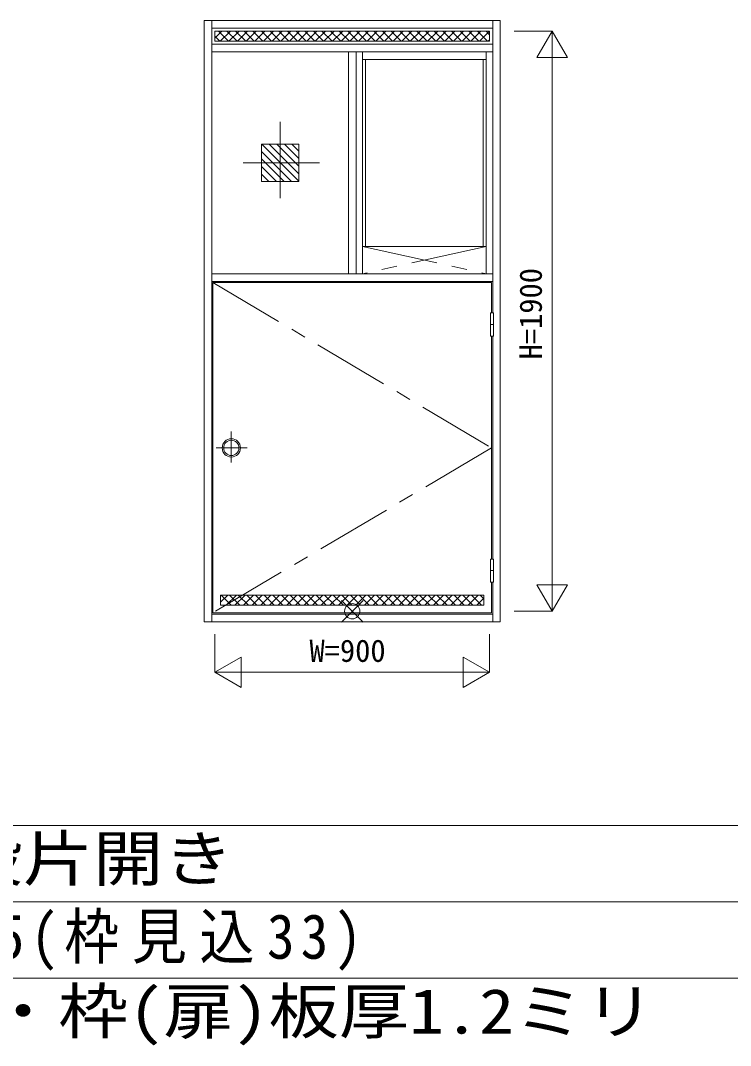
# Model space of a CAD drawing. Units: millimetres, scale not verified. Extents: x -14850 to 14850, y -10500 to 10500.
# Drawn here: x 6926 to 9251, y 5193 to 8550 of the extents above; entities that cross this region are included whole.
import ezdxf
from ezdxf.enums import TextEntityAlignment as Align

# ---------------------------------------------------------------- set-up
doc = ezdxf.new("R2010")
doc.units = ezdxf.units.MM
doc.header["$LTSCALE"] = 50
doc.linetypes.add('CHAIN1', pattern=[8, 5, -1, 1, -1])
doc.layers.add('0-0_0', color=7, linetype='Continuous')
for name, color, linetype, lineweight in [('0-1_USER1', 7, 'Continuous', 9), ('0-2_YKK_ZWAK', 7, 'Continuous', 9), ('0-3_YKK_11', 2, 'Continuous', 9), ('0-4_YKK_12', 4, 'Continuous', 9), ('0-5_YSS_K', 3, 'Continuous', 9)]:
    doc.layers.add(name, color=color, linetype=linetype, lineweight=lineweight)
doc.styles.add('ＭＳ ゴシック', font='')
doc.styles.get('ＭＳ ゴシック').set_extended_font_data('MS Gothic')

msp = doc.modelspace()

# ---------------------------------------------------------------- linework, layer by layer
at = {"layer": '0-1_USER1'}
for p, q in [((-13949.96, 5912.94), (13950.04, 5912.94)), ((-13949.96, 5662.94), (13950.04, 5662.94)), ((-13949.96, 5412.94), (13950.04, 5412.94))]:
    msp.add_line(p, q, dxfattribs=at)
at = {"layer": '0-2_YKK_ZWAK'}
for p, q in [((7977.18, 6650.79), (8047.89, 6580.08)), ((7977.18, 6580.08), (8047.89, 6650.79))]:
    msp.add_line(p, q, dxfattribs=at)
msp.add_circle((8012.54, 6615.43), 25, dxfattribs=at)
at = {"layer": '0-3_YKK_11'}
for p, q in [((8542.54, 8515.44), (8667.54, 8515.44)), ((8667.54, 8515.44), (8617.54, 8428.83)), ((8667.54, 8515.44), (8667.54, 6615.43)), ((8717.54, 8428.83), (8667.54, 8515.44)), ((8617.54, 8428.83), (8717.54, 8428.83)), ((8617.54, 6702.04), (8717.54, 6702.04)), ((8667.54, 6615.43), (8617.54, 6702.04)), ((8717.54, 6702.04), (8667.54, 6615.43)), ((8542.54, 6615.43), (8667.54, 6615.43)), ((7562.54, 6540.44), (7562.54, 6415.44)), ((8462.54, 6540.44), (8462.54, 6415.44)), ((7562.54, 6415.44), (7649.14, 6465.44)), ((7649.14, 6465.44), (7649.14, 6365.44)), ((8462.54, 6415.44), (8375.94, 6465.44)), ((8375.94, 6465.44), (8375.94, 6365.44)), ((7562.54, 6415.44), (8462.54, 6415.44)), ((7649.14, 6365.44), (7562.54, 6415.44)), ((8375.94, 6365.44), (8462.54, 6415.44))]:
    msp.add_line(p, q, dxfattribs=at)
at = {"layer": '0-4_YKK_12'}
for p, q in [((7527.54, 8550.44), (7527.54, 6580.44)), ((7527.54, 8550.44), (8497.54, 8550.44)), ((7552.54, 8550.44), (7552.54, 6580.44)), ((8472.54, 8550.44), (8472.54, 7592.44)), ((8497.54, 6580.44), (8497.54, 8550.44)), ((7552.54, 8525.44), (8472.54, 8525.44)), ((7562.54, 8515.44), (8462.54, 8515.44)), ((7562.54, 8492.69), (7585.29, 8515.44)), ((7562.54, 8515.44), (7562.54, 8482.44)), ((7562.54, 8498.72), (7578.82, 8482.44)), ((7574.11, 8515.44), (7607.11, 8482.44)), ((7580.57, 8482.44), (7613.57, 8515.44)), ((7602.39, 8515.44), (7635.39, 8482.44)), ((7608.85, 8482.44), (7641.85, 8515.44)), ((7630.68, 8515.44), (7663.68, 8482.44)), ((7637.14, 8482.44), (7670.14, 8515.44)), ((7658.96, 8515.44), (7691.96, 8482.44)), ((7665.42, 8482.44), (7698.42, 8515.44)), ((7687.24, 8515.44), (7720.24, 8482.44)), ((7693.71, 8482.44), (7726.71, 8515.44)), ((7715.53, 8515.44), (7748.53, 8482.44)), ((7721.99, 8482.44), (7754.99, 8515.44)), ((7743.81, 8515.44), (7776.81, 8482.44)), ((7750.28, 8482.44), (7783.28, 8515.44)), ((7772.1, 8515.44), (7805.1, 8482.44)), ((7778.56, 8482.44), (7811.56, 8515.44)), ((7800.38, 8515.44), (7833.38, 8482.44)), ((7806.84, 8482.44), (7839.84, 8515.44)), ((7828.67, 8515.44), (7861.67, 8482.44)), ((7835.13, 8482.44), (7868.13, 8515.44)), ((7856.95, 8515.44), (7889.95, 8482.44)), ((7863.41, 8482.44), (7896.41, 8515.44)), ((7885.23, 8515.44), (7918.23, 8482.44)), ((7891.7, 8482.44), (7924.7, 8515.44)), ((7913.52, 8515.44), (7946.52, 8482.44)), ((7919.98, 8482.44), (7952.98, 8515.44)), ((7941.8, 8515.44), (7974.8, 8482.44)), ((7948.27, 8482.44), (7981.27, 8515.44)), ((7970.09, 8515.44), (8003.09, 8482.44)), ((7976.55, 8482.44), (8009.55, 8515.44)), ((7998.37, 8515.44), (8031.37, 8482.44)), ((8004.83, 8482.44), (8037.83, 8515.44)), ((8026.66, 8515.44), (8059.66, 8482.44)), ((8033.12, 8482.44), (8066.12, 8515.44)), ((8054.94, 8515.44), (8087.94, 8482.44)), ((8061.4, 8482.44), (8094.4, 8515.44)), ((8083.23, 8515.44), (8116.22, 8482.44)), ((8089.69, 8482.44), (8122.69, 8515.44)), ((8111.51, 8515.44), (8144.51, 8482.44)), ((8117.97, 8482.44), (8150.97, 8515.44)), ((8139.79, 8515.44), (8172.79, 8482.44)), ((8146.25, 8482.44), (8179.25, 8515.44)), ((8168.08, 8515.44), (8201.08, 8482.44)), ((8174.54, 8482.44), (8207.54, 8515.44)), ((8196.36, 8515.44), (8229.36, 8482.44)), ((8202.82, 8482.44), (8235.83, 8515.44)), ((8224.65, 8515.44), (8257.65, 8482.44)), ((8231.11, 8482.44), (8264.11, 8515.44)), ((8252.93, 8515.44), (8285.93, 8482.44)), ((8259.39, 8482.44), (8292.39, 8515.44)), ((8281.22, 8515.44), (8314.22, 8482.44)), ((8287.68, 8482.44), (8320.68, 8515.44)), ((8309.5, 8515.44), (8342.5, 8482.44)), ((8315.96, 8482.44), (8348.96, 8515.44)), ((8337.78, 8515.44), (8370.78, 8482.44)), ((8344.25, 8482.44), (8377.24, 8515.44)), ((8366.07, 8515.44), (8399.07, 8482.44)), ((8372.53, 8482.44), (8405.53, 8515.44)), ((8394.35, 8515.44), (8427.35, 8482.44)), ((8400.81, 8482.44), (8433.81, 8515.44)), ((8422.64, 8515.44), (8455.64, 8482.44)), ((8429.1, 8482.44), (8462.1, 8515.44)), ((8450.92, 8515.44), (8462.54, 8503.82)), ((8462.54, 8515.44), (8462.54, 8482.44)), ((8472.54, 8472.44), (7552.54, 8472.44)), ((8462.54, 8482.44), (7562.54, 8482.44)), ((8457.38, 8482.44), (8462.54, 8487.59)), ((7552.54, 8447.44), (8472.54, 8447.44)), ((8000.04, 8447.44), (8000.04, 7720.44)), ((8025.04, 8447.44), (8025.04, 7720.44)), ((8046.04, 7720.44), (8046.04, 8447.44)), ((8451.54, 7720.44), (8451.54, 8447.44)), ((8046.04, 8422.44), (8451.54, 8422.44)), ((8056.04, 7810.44), (8056.04, 8422.44)), ((8441.54, 7810.44), (8441.54, 8422.44)), ((7837.54, 8023.93), (7716.28, 8145.19)), ((7837.54, 8048.68), (7741.03, 8145.19)), ((7837.54, 8073.43), (7765.78, 8145.19)), ((7837.54, 8098.18), (7790.53, 8145.19)), ((7837.54, 8122.93), (7815.28, 8145.19)), ((7837.54, 8145.19), (7837.54, 8022.69)), ((7814.03, 8022.69), (7715.04, 8121.68)), ((7789.28, 8022.69), (7715.04, 8096.93)), ((7764.54, 8022.69), (7715.04, 8072.18)), ((7739.79, 8022.69), (7715.04, 8047.44)), ((7837.54, 8022.69), (7715.04, 8022.69)), ((8046.04, 7810.44), (8451.54, 7810.44)), ((7552.54, 7720.44), (8472.54, 7720.44)), ((7552.54, 7695.44), (8472.54, 7695.44)), ((7556.54, 7692.44), (8468.54, 7692.44)), ((7556.54, 7692.44), (7556.54, 6610.44)), ((8468.54, 7692.44), (8468.54, 7592.44)), ((8468.54, 7516.44), (8468.54, 6786.43)), ((8472.54, 7516.44), (8472.54, 6786.43)), ((8468.54, 6710.44), (8468.54, 6610.44)), ((8472.54, 6710.44), (8472.54, 6580.44)), ((7581.54, 6668.44), (8443.54, 6668.44)), ((7581.54, 6645.12), (7604.85, 6668.44)), ((7581.54, 6668.44), (7581.54, 6635.44)), ((7582.82, 6668.44), (7615.82, 6635.44)), ((7600.14, 6635.44), (7633.14, 6668.44)), ((7611.11, 6668.44), (7644.11, 6635.44)), ((7628.42, 6635.44), (7661.42, 6668.44)), ((7639.39, 6668.44), (7672.39, 6635.44)), ((7656.71, 6635.44), (7689.71, 6668.44)), ((7667.68, 6668.44), (7700.68, 6635.44)), ((7684.99, 6635.44), (7717.99, 6668.44)), ((7695.96, 6668.44), (7728.96, 6635.44)), ((7713.28, 6635.44), (7746.28, 6668.44)), ((7724.24, 6668.44), (7757.24, 6635.44)), ((7741.56, 6635.44), (7774.56, 6668.44)), ((7752.53, 6668.44), (7785.53, 6635.44)), ((7769.84, 6635.44), (7802.84, 6668.44)), ((7780.81, 6668.44), (7813.81, 6635.44)), ((7798.13, 6635.44), (7831.13, 6668.44)), ((7809.1, 6668.44), (7842.1, 6635.44)), ((7826.41, 6635.44), (7859.41, 6668.44)), ((7837.38, 6668.44), (7870.38, 6635.44)), ((7854.7, 6635.44), (7887.7, 6668.44)), ((7865.67, 6668.44), (7898.67, 6635.44)), ((7882.98, 6635.44), (7915.98, 6668.44)), ((7893.95, 6668.44), (7926.95, 6635.44)), ((7911.27, 6635.44), (7944.27, 6668.44)), ((7922.23, 6668.44), (7955.23, 6635.44)), ((7939.55, 6635.44), (7972.55, 6668.44)), ((7950.52, 6668.44), (7983.52, 6635.44)), ((7967.83, 6635.44), (8000.83, 6668.44)), ((7978.8, 6668.44), (8011.8, 6635.44)), ((7996.12, 6635.44), (8029.12, 6668.44)), ((8007.09, 6668.44), (8040.09, 6635.44)), ((8024.4, 6635.44), (8057.4, 6668.44)), ((8035.37, 6668.44), (8068.37, 6635.44)), ((8052.69, 6635.44), (8085.69, 6668.44)), ((8063.66, 6668.44), (8096.66, 6635.44)), ((8080.97, 6635.44), (8113.97, 6668.44)), ((8091.94, 6668.44), (8124.94, 6635.44)), ((8109.25, 6635.44), (8142.25, 6668.44)), ((8120.22, 6668.44), (8153.22, 6635.44)), ((8137.54, 6635.44), (8170.54, 6668.44)), ((8148.51, 6668.44), (8181.51, 6635.44)), ((8165.82, 6635.44), (8198.82, 6668.44)), ((8176.79, 6668.44), (8209.79, 6635.44)), ((8194.11, 6635.44), (8227.11, 6668.44)), ((8205.08, 6668.44), (8238.08, 6635.44)), ((8222.39, 6635.44), (8255.39, 6668.44)), ((8233.36, 6668.44), (8266.36, 6635.44)), ((8250.68, 6635.44), (8283.68, 6668.44)), ((8261.65, 6668.44), (8294.65, 6635.44)), ((8278.96, 6635.44), (8311.96, 6668.44)), ((8289.93, 6668.44), (8322.93, 6635.44)), ((8307.24, 6635.44), (8340.25, 6668.44)), ((8318.22, 6668.44), (8351.21, 6635.44)), ((8335.53, 6635.44), (8368.53, 6668.44)), ((8346.5, 6668.44), (8379.5, 6635.44)), ((8363.81, 6635.44), (8396.81, 6668.44)), ((8374.78, 6668.44), (8407.78, 6635.44)), ((8392.1, 6635.44), (8425.1, 6668.44)), ((8403.07, 6668.44), (8436.07, 6635.44)), ((8420.38, 6635.44), (8443.54, 6658.59)), ((8431.35, 6668.44), (8443.54, 6656.25)), ((8443.51, 6668.44), (8443.54, 6668.41)), ((8443.54, 6668.44), (8443.54, 6635.44)), ((7581.54, 6635.44), (8443.54, 6635.44)), ((7552.54, 6605.44), (8172.54, 6605.44)), ((7556.54, 6610.44), (8468.54, 6610.44)), ((7556.54, 6605.44), (8472.54, 6605.44)), ((7527.54, 6580.44), (8497.54, 6580.44))]:
    msp.add_line(p, q, dxfattribs=at)
at = {"layer": '0-4_YKK_12', "linetype": 'CHAIN1'}
for p, q in [((7776.29, 8217.97), (7776.29, 7946.7)), ((7905.23, 8083.94), (7641.8, 8083.94)), ((8046.04, 7810.44), (8451.54, 7720.44)), ((8451.54, 7810.44), (8046.04, 7720.44)), ((7556.54, 7692.44), (8468.54, 7150.44)), ((8468.54, 7150.44), (7556.54, 6610.44))]:
    msp.add_line(p, q, dxfattribs=at)
at = {"layer": '0-4_YKK_12'}
msp.add_lwpolyline([(7837.54, 8145.19), (7715.04, 8145.19), (7715.04, 8022.69)], dxfattribs=at)
at = {"layer": '0-5_YSS_K'}
for p, q in [((8465.54, 7592.44), (8475.54, 7592.44)), ((8475.54, 7592.44), (8475.54, 7516.44)), ((8465.54, 7554.44), (8475.54, 7554.44)), ((8465.54, 6786.43), (8465.54, 6710.44)), ((8465.54, 6786.43), (8475.54, 6786.43)), ((8475.54, 6786.43), (8475.54, 6710.44)), ((8465.54, 6748.44), (8475.54, 6748.44)), ((8465.54, 6710.44), (8475.54, 6710.44))]:
    msp.add_line(p, q, dxfattribs=at)
at = {"layer": '0-5_YSS_K', "linetype": 'CHAIN1'}
for p, q in [((7616.6, 7204.1), (7616.6, 7103.01)), ((7566.99, 7150.44), (7668.08, 7150.44))]:
    msp.add_line(p, q, dxfattribs=at)
at = {"layer": '0-5_YSS_K'}
msp.add_lwpolyline([(8465.54, 7592.44), (8465.54, 7516.44), (8475.54, 7516.44)], dxfattribs=at)
for radius in [30, 25]:
    msp.add_circle((7616.6, 7150.44), radius, dxfattribs=at)

# ---------------------------------------------------------------- texts
at = {"layer": '0-0_0', "style": 'ＭＳ ゴシック', "width": 1.15}
for s, p in [('M/B付一般設置型下段片開き', (4750.04, 5687.94)), ('溶融亜鉛メッキ鋼板・枠(扉)板厚1.2ミリ', (4750.04, 5187.94))]:
    msp.add_text(s, height=146.6, dxfattribs=at).set_placement(p, align=Align.BOTTOM_LEFT)
at = {"layer": '0-0_0', "insert": (4750.04, 5437.94), "char_height": 146.6, "attachment_point": 7, "style": 'ＭＳ ゴシック'}
msp.add_mtext('\\T1.23;\\W0.9;W=900\\~H=1,900\\~扉厚25(枠見込33)', dxfattribs=at)
at = {"layer": '0-3_YKK_11', "color": 4, "style": 'ＭＳ ゴシック'}
msp.add_text('H=1900', height=73.31, rotation=90, dxfattribs=at).set_placement((8655.54, 7440.44), align=Align.BOTTOM_LEFT)
msp.add_text('W=900', height=73.31, dxfattribs=at).set_placement((7872.54, 6427.44), align=Align.BOTTOM_LEFT)

doc.saveas('drawing.dxf')
